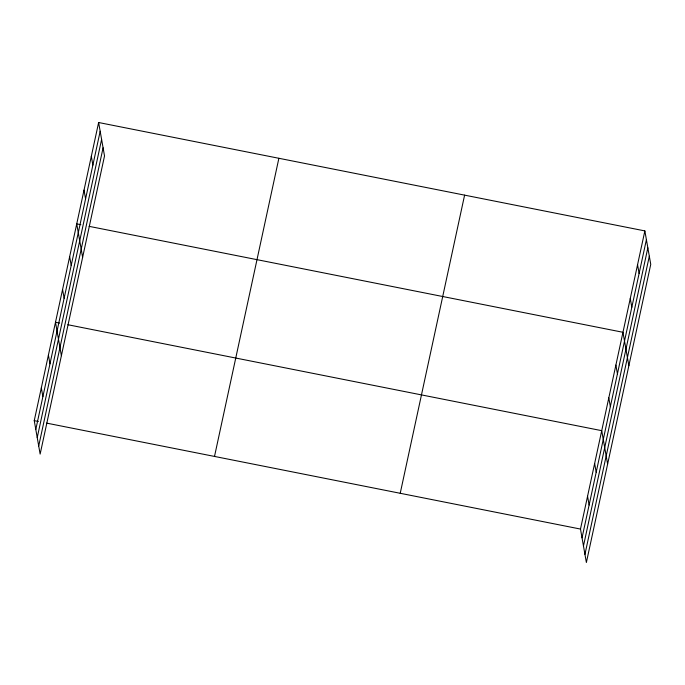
<?xml version="1.0" encoding="UTF-8"?>
<svg xmlns="http://www.w3.org/2000/svg" width="685" height="685" viewBox="0 0 685 685"><rect width="100%" height="100%" fill="white"/><g stroke="black" fill="none" stroke-linecap="round" stroke-linejoin="round"><path stroke-width="1.03" d="M98.623 122.512L104.522 155.94L40.141 454.087L34.25 420.658L98.623 122.512L644.859 230.913L650.75 264.341L586.377 562.488L580.478 529.06L644.859 230.913M35.8 429.435L100.173 131.289M37.23 437.569L101.603 139.423M38.711 445.952L103.084 147.806M214.508 456.433L278.881 158.286M400.228 493.286L464.601 195.139M582.027 537.836L646.4 239.69M583.466 545.971L647.839 247.824M584.939 554.353L649.312 256.207M80.856 224.706L76.737 223.884L82.628 257.312M89.101 226.341L622.965 332.285L628.864 365.704M59.612 323.089L55.494 322.275L61.385 355.695M67.858 324.724L601.721 430.668L607.621 464.096M34.25 420.658L38.369 421.481M46.614 423.116L580.478 529.06M637.564 264.701L639.105 273.478M630.269 298.497L631.81 307.265M615.883 365.079L617.433 373.856M608.802 397.874L610.352 406.65M594.64 463.471L596.19 472.239M587.559 496.265L589.109 505.033M91.328 156.308L92.877 165.076M84.032 190.096L85.582 198.873M69.656 256.678L71.206 265.455M62.575 289.481L64.125 298.249M48.412 355.07L49.962 363.846M41.331 387.864L42.881 396.641"/></g></svg>
